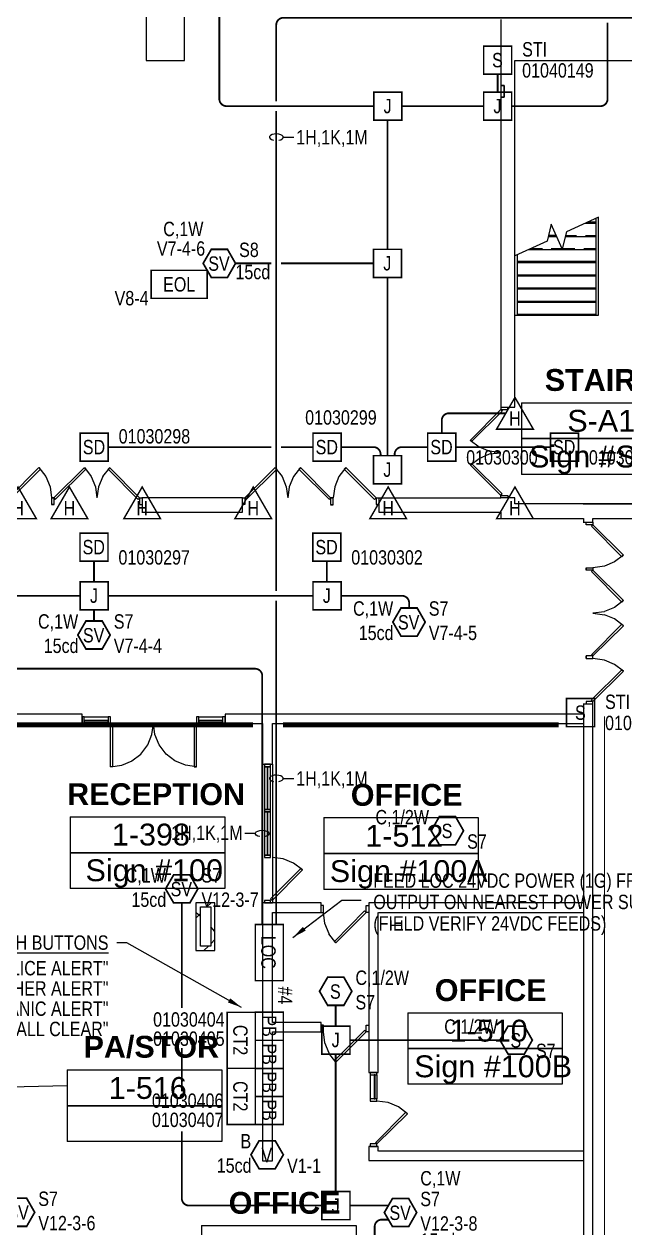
# Model space of a CAD drawing. Header units: inches. Extents: x 8199 to 15931, y 7617 to 15423.
# Drawn here: x 14599 to 15100, y 10409 to 11413 of the extents above; entities that cross this region are included whole.
import ezdxf
from ezdxf.enums import TextEntityAlignment as Align

# ---------------------------------------------------------------- set-up
doc = ezdxf.new("R2010")
doc.units = ezdxf.units.IN
doc.header["$LTSCALE"] = 0.25
doc.header["$MEASUREMENT"] = 0
doc.layers.add('A-WALL', color=113, linetype='Continuous', lineweight=13)
for name, color, linetype in [('BACKGROUND', 8, 'Continuous'), ('CL-TEXT', 3, 'Continuous'), ('CONDUIT', 6, 'Continuous'), ('DOOR HOLDER', 1, 'Continuous'), ('EOL', 1, 'Continuous'), ('FIRE ALARM ANNUNCIATOR', 1, 'Continuous'), ('JUNCTION BOX', 1, 'Continuous'), ('MONITOR MODULE', 1, 'Continuous'), ('PULL STATION', 1, 'Continuous'), ('SMOKE DETECTOR', 1, 'Continuous'), ('SPEAKER', 1, 'Continuous'), ('SPEAKER STROBE', 1, 'Continuous'), ('STROBE', 1, 'Continuous'), ('WIRE TAG', 3, 'Continuous')]:
    doc.layers.add(name, color=color, linetype=linetype)
doc.styles.add('Arial', font='arial.ttf', dxfattribs={"width": 0.8})
doc.styles.add('ESSCOE_TEXT', font='arial.ttf', dxfattribs={"width": 0.8, "height": 12})
doc.styles.add('PDF Arial', font='arial.ttf')
doc.styles.add('PDF Arial Bold', font='arialbd.ttf')
doc.dimstyles.new('ESSCOE_DIM', dxfattribs={"dimtxt": 12, "dimasz": 12, "dimexe": 6, "dimexo": 6, "dimgap": 6, "dimtad": 1, "dimdec": 4, "dimzin": 0, "dimdsep": 46, "dimlunit": 4, "dimtxsty": 'ESSCOE_TEXT', "dimblk": 'ARCHTICK', "dimcen": 6, "dimadec": 0, "dimazin": 0, "dimtfac": 1, "dimtdec": 4, "dimtofl": 0, "dimtmove": 0, "dimatfit": 3, "dimfxl": 1, "dimfrac": 2, "dimtolj": 1, "dimtzin": 0, "dimarcsym": 0})
doc.dimstyles.get("Standard").update_dxf_attribs({"dimtxt": 0.18, "dimasz": 0.18, "dimexe": 0.18, "dimexo": 0.0625, "dimgap": 0.09, "dimtad": 0, "dimtih": 1, "dimtoh": 1, "dimdec": 4, "dimzin": 0, "dimdsep": 46, "dimtxsty": 'Standard', "dimcen": 0.09, "dimadec": 0, "dimazin": 0, "dimtfac": 1, "dimtdec": 4, "dimtofl": 0, "dimtmove": 0, "dimatfit": 3, "dimfxl": 1, "dimtolj": 1, "dimtzin": 0, "dimarcsym": 0})

# ---------------------------------------------------------------- blocks, each defined once
blk = doc.blocks.new('LOC')
at = {"layer": 'FIRE ALARM ANNUNCIATOR', "const_width": 1.25}
blk.add_lwpolyline([(-11.7, -23.4), (-11.7, 23.4), (11.7, 23.4), (11.7, -23.4)], close=True, dxfattribs=at)
at = {"layer": 'FIRE ALARM ANNUNCIATOR', "style": 'Arial', "width": 0.8}
blk.add_text('LOC', height=12, rotation=90, dxfattribs=at).set_placement((0.7, -0.2), align=Align.MIDDLE)
for tag, p in [('SUBSCRIPT', (-10.9, 28.6)), ('PANEL#', (10.6, 28.6))]:
    blk.add_attdef(tag, text='', height=12, rotation=90, dxfattribs=at).set_placement(p, align=Align.MIDDLE_LEFT)
blk = doc.blocks.new('G1-VM WITH BLUE LENS')
at = {"layer": 'STROBE', "const_width": 1.46}
blk.add_lwpolyline([(13.5, 0), (6.7, 11.7), (-6.7, 11.7), (-13.5, 0), (-6.7, -11.7), (6.7, -11.7)], close=True, dxfattribs=at)
at = {"layer": 'STROBE', "style": 'Arial', "width": 0.8}
blk.add_text('V', height=12, dxfattribs=at).set_placement((-0.3, -0.2), align=Align.MIDDLE)
for tag, p in [('B', (-13.3, 11.3)), ('CANDELA', (-13, -9))]:
    blk.add_attdef(tag, text='', height=12, dxfattribs=at).set_placement(p, align=Align.MIDDLE_RIGHT)
blk.add_attdef('Visual_Circuit', text='', height=12, dxfattribs=at).set_placement((16.5, -9), align=Align.MIDDLE_LEFT)
blk = doc.blocks.new('GC-S7')
at = {"layer": 'SPEAKER', "const_width": 1.46}
blk.add_lwpolyline([(13.8, 0.2), (7.1, 11.9), (-6.4, 11.9), (-13.2, 0.2), (-6.4, -11.5), (7.1, -11.5)], close=True, dxfattribs=at)
at = {"layer": 'SPEAKER', "style": 'Arial', "width": 0.8}
blk.add_text('S', height=12, dxfattribs=at).set_placement((0, 0), align=Align.MIDDLE)
for tag, p in [('C', (-15, 11.5)), ('1/2W', (-14.7, -8.8))]:
    blk.add_attdef(tag, text='', height=12, dxfattribs=at).set_placement(p, align=Align.MIDDLE_RIGHT)
blk.add_attdef('Speaker_Circuit', text='', height=12, dxfattribs=at).set_placement((16.8, -8.8), align=Align.MIDDLE_LEFT)
blk = doc.blocks.new('SIGA-278')
at = {"layer": 'PULL STATION', "const_width": 1.3}
blk.add_lwpolyline([(-11.5, -11.7), (-11.5, 11.7), (11.9, 11.7), (11.9, -11.7)], close=True, dxfattribs=at)
at = {"layer": 'PULL STATION', "style": 'Arial', "width": 0.8}
blk.add_text('S', height=12, dxfattribs=at).set_placement((0, 0), align=Align.MIDDLE)
for tag, p in [('ADDRESS', (20.6, 9)), ('ZONE', (20.6, -8.6))]:
    blk.add_attdef(tag, text='', height=12, dxfattribs=at).set_placement(p, align=Align.MIDDLE_LEFT)
blk.add_attdef('SUBSCRIPT', text='', height=12, dxfattribs=at).set_placement((-16.6, -9), align=Align.MIDDLE_RIGHT)
blk = doc.blocks.new('150X-AQN5')
at = {"layer": 'DOOR HOLDER', "const_width": 1.25}
blk.add_lwpolyline([(15.3, -8.8), (0, 17.6), (-15.3, -8.8)], close=True, dxfattribs=at)
at = {"layer": 'DOOR HOLDER', "style": 'Arial', "width": 0.8}
blk.add_text('H', height=12, dxfattribs=at).set_placement((0, 0), align=Align.MIDDLE)
blk.add_attdef('SUBSCRIPT', text='', height=12, dxfattribs=at).set_placement((11.4, 10.5), align=Align.MIDDLE_LEFT)
blk = doc.blocks.new('SIGA-CT2')
at = {"layer": 'MONITOR MODULE', "const_width": 1.25}
blk.add_lwpolyline([(-23.2, 12.4), (23.6, 12.4), (23.6, -11), (-23.2, -11)], close=True, dxfattribs=at)
at = {"layer": 'MONITOR MODULE', "style": 'Arial', "width": 0.8}
blk.add_text('CT2', height=12, dxfattribs=at).set_placement((0, 0), align=Align.MIDDLE)
blk = doc.blocks.new('SS2424ZA-EN POLICE ALERT')
at = {"layer": 'PULL STATION', "const_width": 1.3}
blk.add_lwpolyline([(-11.7, -11.7), (-11.7, 11.7), (11.7, 11.7), (11.7, -11.7)], close=True, dxfattribs=at)
at = {"layer": 'PULL STATION', "style": 'Arial', "width": 0.8}
blk.add_text('PB', height=12, dxfattribs=at).set_placement((-0.2, 0), align=Align.MIDDLE)
blk = doc.blocks.new('SS2224ZA-EN WEATHER ALERT')
at = {"layer": 'PULL STATION', "const_width": 1.3}
blk.add_lwpolyline([(-11.7, -11.7), (-11.7, 11.7), (11.7, 11.7), (11.7, -11.7)], close=True, dxfattribs=at)
at = {"layer": 'PULL STATION', "style": 'Arial', "width": 0.8}
blk.add_text('PB', height=12, dxfattribs=at).set_placement((-0.2, 0), align=Align.MIDDLE)
blk = doc.blocks.new('SS2024ZA-EN PANIC ALERT')
at = {"layer": 'PULL STATION', "const_width": 1.3}
blk.add_lwpolyline([(-11.7, -11.7), (-11.7, 11.7), (11.7, 11.7), (11.7, -11.7)], close=True, dxfattribs=at)
at = {"layer": 'PULL STATION', "style": 'Arial', "width": 0.8}
blk.add_text('PB', height=12, dxfattribs=at).set_placement((-0.2, 0), align=Align.MIDDLE)
blk = doc.blocks.new('SS2124ZA-EN ALL CLEAR')
at = {"layer": 'PULL STATION', "const_width": 1.3}
blk.add_lwpolyline([(-11.7, -11.7), (-11.7, 11.7), (11.7, 11.7), (11.7, -11.7)], close=True, dxfattribs=at)
at = {"layer": 'PULL STATION', "style": 'Arial', "width": 0.8}
blk.add_text('PB', height=12, dxfattribs=at).set_placement((-0.2, 0), align=Align.MIDDLE)
blk = doc.blocks.new('WIRE TAG RIGHT')
at = {"layer": 'WIRE TAG', "color": 6}
blk.add_line((5.8, 0), (14.6, 0), dxfattribs=at)
blk.add_ellipse((0, 0), major_axis=(5.77, 0), ratio=0.473684, start_param=5.083251, end_param=10.570968, dxfattribs=at)
at = {"layer": 'WIRE TAG', "style": 'Arial', "width": 0.8}
blk.add_attdef('WIRE#', text='', height=12, dxfattribs=at).set_placement((16.7, 0), align=Align.MIDDLE_LEFT)
blk = doc.blocks.new('WIRE TAG LEFT')
at = {"layer": 'WIRE TAG', "color": 6}
blk.add_line((-5.8, 0), (-14.6, 0), dxfattribs=at)
at = {"layer": 'WIRE TAG', "color": 6, "extrusion": (0, 0, -1)}
blk.add_ellipse((0, 0), major_axis=(5.77, 0), ratio=0.473684, start_param=1.941658, end_param=7.429375, dxfattribs=at)
at = {"layer": 'WIRE TAG', "style": 'Arial', "width": 0.8}
blk.add_attdef('WIRE#', text='', height=12, dxfattribs=at).set_placement((-16.4, 0.7), align=Align.MIDDLE_RIGHT)
blk = doc.blocks.new('_ArchTick')
at = {"color": 0, "linetype": 'ByBlock', "const_width": 0.15}
blk.add_lwpolyline([(-0.5, -0.5), (0.5, 0.5)], dxfattribs=at)
blk = doc.blocks.new('GC-S7VM')
at = {"layer": 'SPEAKER STROBE', "const_width": 1.46}
blk.add_lwpolyline([(13.8, 0.2), (7.1, 11.9), (-6.4, 11.9), (-13.2, 0.2), (-6.4, -11.5), (7.1, -11.5)], close=True, dxfattribs=at)
at = {"layer": 'SPEAKER STROBE', "style": 'Arial', "width": 0.8}
blk.add_text('SV', height=12, dxfattribs=at).set_placement((0, 0), align=Align.MIDDLE)
for tag, p in [('C', (-12.9, 11.5)), ('CANDELA', (-12.6, -8.8)), ('1/2W', (-12.6, -29.2))]:
    blk.add_attdef(tag, text='', height=12, dxfattribs=at).set_placement(p, align=Align.MIDDLE_RIGHT)
for tag, p in [('Speaker_Circuit', (16.8, 11.5)), ('Visual_Circuit', (16.8, -8.8))]:
    blk.add_attdef(tag, text='', height=12, dxfattribs=at).set_placement(p, align=Align.MIDDLE_LEFT)
blk = doc.blocks.new('SIGA-PD')
at = {"layer": 'SMOKE DETECTOR', "const_width": 1.3}
blk.add_lwpolyline([(-11.5, -11.7), (-11.5, 11.7), (11.9, 11.7), (11.9, -11.7)], close=True, dxfattribs=at)
at = {"layer": 'SMOKE DETECTOR', "style": 'Arial', "width": 0.8}
blk.add_text('SD', height=12, dxfattribs=at).set_placement((0, 0), align=Align.MIDDLE)
for tag, p in [('ADDRESS', (20.6, 9)), ('ZONE', (20.6, -8.6))]:
    blk.add_attdef(tag, text='', height=12, dxfattribs=at).set_placement(p, align=Align.MIDDLE_LEFT)
blk.add_attdef('SUBSCRIPT', text='', height=12, dxfattribs=at).set_placement((-16.6, -9), align=Align.MIDDLE_RIGHT)
blk = doc.blocks.new('JUNCTION BOX')
at = {"const_width": 1.3}
blk.add_lwpolyline([(-11.5, -11.7), (-11.5, 11.7), (11.9, 11.7), (11.9, -11.7)], close=True, dxfattribs=at)
at = {"style": 'Arial', "width": 0.8}
blk.add_text('J', height=12, dxfattribs=at).set_placement((0, 0), align=Align.MIDDLE)
blk.add_attdef('SUBSCRIPT', text='', height=12, dxfattribs=at).set_placement((-16.6, -9), align=Align.MIDDLE_RIGHT)
blk = doc.blocks.new('EOLR')
at = {"layer": 'EOL', "const_width": 1.25}
blk.add_lwpolyline([(-23.4, 11.7), (23.4, 11.7), (23.4, -11.7), (-23.4, -11.7)], close=True, dxfattribs=at)
at = {"layer": 'EOL', "style": 'Arial', "width": 0.8}
blk.add_text('EOL', height=12, dxfattribs=at).set_placement((0, 0), align=Align.MIDDLE)
for tag, p in [('CIRCUIT#', (28.6, 10.9)), ('EOL_VALUE', (28.9, -9.4))]:
    blk.add_attdef(tag, text='', height=12, dxfattribs=at).set_placement(p, align=Align.MIDDLE_LEFT)

msp = doc.modelspace()

# ---------------------------------------------------------------- linework, layer by layer
at = {"lineweight": 0, "const_width": 4}
for points in [[(12922.6, 10828.7), (14790, 10828.7)], [(14815, 10828.7), (15045.2, 10828.7)]]:
    msp.add_lwpolyline(points, dxfattribs=at)
at = {"layer": 'A-WALL', "color": 8, "lineweight": 9}
msp.add_line((15083.3, 10353.2), (15083.3, 10835.7), dxfattribs=at)
at = {"layer": 'BACKGROUND'}
for points in [[(14700.8, 11460.5), (14700.8, 11382.8)], [(14700.9, 11382.8), (14732.7, 11382.8), (14732.7, 11460.5), (14700.9, 11460.5)], [(14996.8, 11416.9), (14996.8, 11414.6), (14996.8, 11382.8), (14996.8, 11361.8), (14996.8, 11352.2), (14996.8, 11093.5), (14996.8, 11091.6), (14971.4, 11066.1)], [(14996.9, 11093.5), (15008.6, 11093.5), (15008.6, 11382.8)], [(15008.6, 11382.8), (15156.1, 11382.8), (15156.1, 11012.9), (15008.6, 11012.9)], [(15065.6, 11012.9), (15156.1, 11012.9), (15156.1, 11382.8)], [(15010.5, 11170.3), (15076.5, 11170.3), (15076.5, 11181.1), (15076.5, 11192.2), (15076.5, 11203.1), (15076.5, 11214.2), (15076.5, 11225.1), (15076.5, 11235.9), (15076.5, 11247), (15076.5, 11251.2)], [(15038.9, 11246.1), (15035.4, 11232.1)], [(15048.1, 11225.7), (15038.9, 11246.1)], [(15076.5, 11170.3), (15078.4, 11170.3), (15078.4, 11252.1), (15051.6, 11239.7)], [(15066.9, 11247), (15076.5, 11247)], [(15069.1, 11248), (15076.5, 11248)], [(15036.4, 11235.9), (15043.7, 11235.9)], [(15036.6, 11236.9), (15043, 11236.9)], [(15051.6, 11239.7), (15048.1, 11225.7)], [(15050.6, 11235.9), (15076.5, 11235.9)], [(15051, 11236.8), (15059.9, 11236.8)], [(15067.5, 11236.8), (15076.5, 11236.8)], [(15035.4, 11232.1), (15008.6, 11219.7)], [(15020.1, 11225.1), (15076.5, 11225.1)], [(15022, 11226), (15031.5, 11226)], [(15038.9, 11226), (15048.1, 11226)], [(15048.4, 11226), (15058.6, 11226)], [(15066, 11226), (15076.5, 11226)], [(15008.6, 11170.3), (15008.6, 11219.7)], [(15008.7, 11170.3), (15010.6, 11170.3), (15010.6, 11181.1), (15010.6, 11192.3), (15010.6, 11203.1), (15010.6, 11214.3), (15010.6, 11220.6)], [(15010.5, 11214.2), (15076.5, 11214.2)], [(15010.5, 11203.1), (15076.5, 11203.1)], [(15010.5, 11192.2), (15076.5, 11192.2)], [(15010.5, 11181.1), (15076.5, 11181.1)], [(14996.8, 11091.6), (15002.6, 11091.6), (15002.6, 11093.5)], [(15014, 11097.3), (15014, 11067.4), (15014, 11037.4)], [(15014.1, 11097.3), (15143.1, 11097.3), (15143.1, 11067.4), (15014.1, 11067.4), (15143.1, 11067.4), (15143.1, 11037.4), (15014.1, 11037.4)], [(14996.8, 11091.6), (14997.8, 11090.3), (14972.6, 11065.1)], [(14972.6, 11065.1), (14971.3, 11066.1)], [(14971.3, 11066.1), (14978.7, 11060.4)], [(14978.7, 11060.4), (14987.3, 11056.9)], [(14978.7, 11050.8), (14987.3, 11054.6)], [(14987.3, 11054.6), (14996.8, 11055.6), (14987.3, 11056.9)], [(14611.3, 11043.2), (14586.1, 11018)], [(14587.4, 11016.7), (14612.6, 11041.9), (14611.4, 11043.2)], [(14611.3, 11043.2), (14617.1, 11035.8)], [(14649.2, 11043.1), (14623.7, 11018)], [(14625, 11016.7), (14650.5, 11041.9), (14649.3, 11043.2)], [(14649.3, 11043.2), (14655, 11035.8)], [(14669, 11041.9), (14670.3, 11043.1), (14664.5, 11035.8)], [(14670.3, 11043.2), (14695.4, 11018), (14695.4, 11012.3)], [(14808.6, 11043.2), (14783.1, 11018)], [(14784.3, 11016.7), (14809.8, 11041.9), (14808.5, 11043.1)], [(14808.5, 11043.1), (14814.3, 11035.8)], [(14828.3, 11041.9), (14829.6, 11043.2), (14823.9, 11035.8)], [(14829.6, 11043.2), (14854.8, 11018), (14854.8, 11012.3)], [(14866.2, 11041.9), (14867.5, 11043.2), (14861.7, 11035.8)], [(14867.5, 11043.2), (14892.7, 11018), (14892.7, 11012.3)], [(14894.9, 11018), (14996.8, 11018), (14996.8, 11019.9), (14971.4, 11045.1)], [(14971.3, 11045.1), (14978.7, 11050.8)], [(14972.6, 11046.3), (14971.3, 11045.1)], [(14996.8, 11019.9), (14997.8, 11021.2), (14972.6, 11046.3)], [(14617.1, 11035.8), (14620.6, 11027.2)], [(14655, 11035.8), (14658.5, 11027.2)], [(14664.6, 11035.8), (14661.1, 11027.2)], [(14694.2, 11016.7), (14669, 11041.9)], [(14814.3, 11035.8), (14817.8, 11027.2)], [(14823.8, 11035.8), (14820.3, 11027.2)], [(14853.8, 11016.7), (14828.3, 11041.9)], [(14861.7, 11035.8), (14858.2, 11027.2)], [(14891.4, 11016.7), (14866.2, 11041.9)], [(14620.6, 11027.2), (14621.9, 11018), (14621.9, 11012.3)], [(14658.5, 11027.2), (14659.8, 11018)], [(14661, 11027.2), (14659.7, 11018)], [(14817.8, 11027.2), (14819, 11018)], [(14820.3, 11027.2), (14819.1, 11018)], [(14858.2, 11027.2), (14857, 11018)], [(14621.9, 11018), (14623.8, 11018), (14623.8, 11012.3), (14621.9, 11012.3)], [(14624.1, 11018), (14621.9, 11018)], [(14623.8, 11018), (14625, 11016.7)], [(14695.4, 11018), (14694.2, 11016.7)], [(14695.5, 11018), (14697.4, 11018), (14697.4, 11005.9)], [(14697.3, 11005.9), (14781.1, 11005.9), (14781.1, 11018), (14697.3, 11018)], [(14781.1, 11018), (14783.1, 11018), (14783.1, 11012.3), (14781.1, 11012.3)], [(14783.1, 11018), (14784.4, 11016.7)], [(14854.8, 11018), (14853.8, 11016.7)], [(14856.9, 11012.2), (14856.9, 11018), (14854.7, 11018), (14856.9, 11018)], [(14892.7, 11018), (14891.4, 11016.7)], [(14892.7, 11018), (14894.9, 11018), (14894.9, 11005.9)], [(14996.8, 11019.9), (15002.6, 11019.9), (15002.6, 11018)], [(15008.6, 11012.9), (15008.6, 11018), (14996.9, 11018)], [(14621.9, 11012.3), (14624.1, 11012.3)], [(14695.5, 11012.3), (14697.4, 11012.3)], [(14892.7, 11012.3), (14894.9, 11012.3)], [(14894.9, 11005.9), (14996.8, 11005.9), (14996.8, 11000.8)], [(14996.9, 11000.8), (15008.6, 11000.8)], [(15008.6, 11000.8), (15065.7, 11000.8), (15065.7, 10997.6)], [(15065.6, 10997.6), (15073.6, 10997.6), (15073.6, 11000.8)], [(15067.9, 10995.4), (15067.9, 10997.6)], [(15073.6, 10997.6), (15073.6, 10995.4), (15067.9, 10995.4)], [(15073.6, 10995.4), (15072.6, 10994.4)], [(15072.6, 10994.4), (15097.8, 10968.9)], [(15073.6, 11000.8), (15156.1, 11000.8)], [(15097.8, 10968.9), (15099.1, 10970.2), (15073.6, 10995.4)], [(15091.8, 10964.5), (15083.2, 10961)], [(15099.1, 10970.2), (15091.8, 10964.5)], [(15067.9, 10959.7), (15073.6, 10959.7), (15073.6, 10957.8), (15067.9, 10957.8)], [(15073.6, 10959.7), (15073.6, 10957.8), (15072.6, 10956.5)], [(15072.6, 10956.5), (15097.8, 10931)], [(15083.2, 10961), (15073.6, 10959.7)], [(15097.8, 10931), (15099.1, 10932.3), (15073.6, 10957.8)], [(15099.1, 10932.3), (15091.8, 10926.6)], [(15083.2, 10923), (15073.6, 10921.8), (15083.2, 10920.5)], [(15091.8, 10926.6), (15083.2, 10923.1)], [(15072.6, 10887), (15097.8, 10912.5)], [(15097.8, 10912.5), (15099.1, 10911.3), (15073.6, 10886.1)], [(15091.8, 10917), (15083.2, 10920.5)], [(15099.1, 10911.3), (15091.8, 10917)], [(15067.9, 10883.9), (15073.6, 10883.9), (15073.6, 10886.1), (15067.9, 10886.1)], [(15073.6, 10883.9), (15073.6, 10886.1), (15072.6, 10887)], [(15083.2, 10882.6), (15073.6, 10883.9)], [(15091.8, 10879.1), (15083.2, 10882.6)], [(15072.6, 10849.4), (15097.8, 10874.6)], [(15097.8, 10874.6), (15099.1, 10873.4), (15073.6, 10848.2)], [(15099.1, 10873.4), (15091.8, 10879.1)], [(15073.6, 10365.5), (15073.6, 10846), (15065.6, 10846)], [(15067.9, 10848.2), (15067.9, 10846)], [(15073.6, 10846), (15073.6, 10848.2), (15067.9, 10848.2)], [(15073.6, 10848.2), (15072.6, 10849.5)], [(14609.5, 10837.7), (14591.3, 10837.7)], [(14631.4, 10837.7), (14609.4, 10837.7)], [(14631.5, 10829.7), (14647.4, 10829.7), (14647.4, 10837.7), (14631.5, 10837.7)], [(14647.3, 10829.7), (14649.2, 10829.7), (14649.2, 10835.4), (14647.3, 10835.4)], [(14647.4, 10835.5), (14647.4, 10829.7)], [(14649.2, 10832.2), (14649.2, 10831.3)], [(14649.3, 10835.4), (14669, 10835.4), (14669, 10829.7), (14649.3, 10829.7)], [(14649.3, 10831.3), (14669, 10831.3), (14669, 10832.3), (14649.3, 10832.3)], [(14671.2, 10829.7), (14671.2, 10835.4), (14669, 10835.4)], [(14742.9, 10829.7), (14744.8, 10829.7), (14744.8, 10835.4), (14742.9, 10835.4)], [(14742.9, 10835.4), (14742.9, 10829.7)], [(14744.8, 10835.4), (14764.6, 10835.4), (14764.6, 10829.7), (14744.8, 10829.7)], [(14744.8, 10831.3), (14764.6, 10831.3), (14764.6, 10832.3), (14744.8, 10832.3)], [(14744.8, 10832.3), (14744.8, 10831.3)], [(14766.8, 10837.7), (14766.8, 10829.7), (14764.6, 10829.7)], [(14766.8, 10829.7), (14766.8, 10835.4), (14764.6, 10835.4)], [(14782.7, 10837.7), (14766.8, 10837.7)], [(15065.7, 10837.7), (14782.7, 10837.7)], [(14599, 10829.7), (14609.5, 10829.7)], [(14609.4, 10829.7), (14631.4, 10829.7)], [(14671.2, 10793.7), (14671.2, 10829.7), (14669, 10829.7)], [(14671.2, 10829.7), (14672.8, 10829.7), (14672.8, 10793.7), (14671.2, 10793.7)], [(14705.6, 10820.5), (14706.9, 10829.7)], [(14708.2, 10820.5), (14706.9, 10829.7)], [(14741, 10829.7), (14741, 10793.7)], [(14741, 10793.7), (14742.9, 10793.7), (14742.9, 10829.7), (14741, 10829.7)], [(14766.8, 10829.7), (14782.7, 10829.7)], [(14782.7, 10829.7), (14798, 10829.7), (14798, 10795.9), (14798, 10680.3), (14798, 10465.2)], [(14798, 10795.9), (14806.3, 10795.9), (14806.3, 10829.7)], [(14806.3, 10829.7), (15065.7, 10829.7)], [(14696.4, 10804.2), (14702.1, 10811.9)], [(14702.1, 10811.9), (14705.6, 10820.5)], [(14711.7, 10811.9), (14708.2, 10820.5)], [(14717.4, 10804.2), (14711.7, 10811.9)], [(14689, 10798.8), (14696.4, 10804.2)], [(14724.7, 10798.8), (14717.4, 10804.2)], [(14671.2, 10793.7), (14680.5, 10795)], [(14680.5, 10795), (14689.1, 10798.8)], [(14733.7, 10795), (14724.8, 10798.8)], [(14742.9, 10793.7), (14733.7, 10795)], [(14798, 10795.9), (14799.6, 10795.9), (14799.6, 10793.7), (14799.6, 10758), (14799.6, 10756.1), (14799.6, 10720.1), (14799.6, 10718.2)], [(14799.6, 10718.2), (14804.7, 10718.2), (14804.7, 10720.1), (14804.7, 10756.1), (14799.6, 10756.1), (14804.7, 10756.1), (14804.7, 10758), (14804.7, 10793.7), (14799.6, 10793.7), (14804.7, 10793.7), (14804.7, 10795.9), (14799.6, 10795.9)], [(14802.2, 10793.7), (14802.2, 10793.7)], [(14802.2, 10793.7), (14802.2, 10758)], [(14804.7, 10795.9), (14806.3, 10795.9), (14806.3, 10680.3)], [(14637.4, 10752), (14637.4, 10722), (14637.4, 10692.1)], [(14637.5, 10752), (14766.5, 10752), (14766.5, 10722), (14637.5, 10722), (14766.5, 10722), (14766.5, 10692.1), (14637.5, 10692.1)], [(14802.2, 10758), (14802.2, 10758)], [(14802.2, 10756.1), (14802.2, 10756.1)], [(14802.2, 10756.1), (14802.2, 10720.1)], [(14849, 10751.3), (14978, 10751.3), (14978, 10721.4), (14849, 10721.4), (14978, 10721.4), (14978, 10691.4), (14849, 10691.4)], [(14849, 10751.3), (14849, 10721.4), (14849, 10691.4)], [(14802.2, 10720.1), (14802.2, 10720.1)], [(14815.2, 10716.9), (14806, 10718.2)], [(14823.8, 10713.4), (14815.2, 10716.9)], [(14831.2, 10707.7), (14823.9, 10713.4)], [(14804.7, 10683.5), (14829.9, 10709)], [(14829.9, 10709), (14831.2, 10707.7), (14806, 10682.2)], [(14799.6, 10682.2), (14799.6, 10680.3), (14798, 10680.3)], [(14799.6, 10680.3), (14804.7, 10680.3), (14804.7, 10682.2), (14799.6, 10682.2)], [(14806, 10682.2), (14804.7, 10683.5)], [(14742.3, 10680.3), (14742.3, 10676.8), (14742.3, 10640.5)], [(14754.7, 10640.5), (14758.2, 10640.5), (14758.2, 10676.8), (14758.2, 10680.3), (14742.3, 10680.3)], [(14746.1, 10668.8), (14742.3, 10672.3)], [(14742.3, 10667.5), (14746.1, 10671.4)], [(14746.1, 10644), (14746.1, 10676.8)], [(14746.1, 10676.8), (14754.7, 10676.8), (14754.7, 10644), (14746.1, 10644)], [(14751.5, 10676.8), (14755, 10680.3)], [(14804.7, 10680.3), (14806.3, 10680.3), (14798, 10680.3)], [(14806.3, 10672.3), (14846.8, 10672.3), (14846.8, 10680.3), (14806.3, 10680.3)], [(14806.3, 10580.6), (14806.3, 10672.3)], [(14846.8, 10672.3), (14848.7, 10672.3), (14848.7, 10678.1), (14846.8, 10678.1)], [(14849.9, 10663.1), (14848.7, 10672.3)], [(14883.1, 10673.6), (14858, 10648.1)], [(14859.2, 10646.8), (14884.4, 10672.3), (14884.4, 10678.1)], [(14884.4, 10672.3), (14883.1, 10673.6)], [(14884.4, 10678.1), (14886.6, 10678.1)], [(14886.6, 10672.3), (14884.4, 10672.3)], [(14886.6, 10680.3), (14886.6, 10672.3), (14886.6, 10538.8)], [(15065.7, 10680.3), (14886.6, 10680.3)], [(14886.6, 10538.8), (14894.5, 10538.8), (14894.5, 10672.3)], [(14894.6, 10672.3), (15065.7, 10672.3)], [(14853.5, 10654.5), (14850, 10663.1)], [(14905.4, 10657.4), (14905.4, 10665.6)], [(14905.4, 10661.5), (14914.3, 10661.5)], [(14914.3, 10657.4), (14914.3, 10665.6)], [(14758.2, 10656.4), (14754.7, 10660.2)], [(14857.9, 10648.1), (14859.2, 10646.8), (14853.4, 10654.5)], [(14749, 10640.5), (14752.8, 10644)], [(14754.7, 10646.2), (14758.2, 10649.7)], [(14742.3, 10640.5), (14746.1, 10640.5)], [(14746.1, 10640.5), (14754.7, 10640.5)], [(14919.1, 10588.5), (15048.1, 10588.5), (15048.1, 10558.9), (14919.1, 10558.9), (15048.1, 10558.9), (15048.1, 10529), (14919.1, 10529)], [(14919.1, 10588.5), (14919.1, 10558.9), (14919.1, 10529)], [(14798, 10465.2), (14806.3, 10465.2), (14806.3, 10572.6)], [(14806.3, 10572.6), (14846.8, 10572.6), (14846.8, 10580.6), (14806.3, 10580.6)], [(14846.8, 10572.6), (14848.7, 10572.6), (14848.7, 10578.3), (14846.8, 10578.3)], [(14849.9, 10563.4), (14848.7, 10572.6)], [(14883.1, 10573.9), (14858, 10548.7)], [(14859.2, 10547.4), (14884.4, 10572.6), (14884.4, 10578.3)], [(14884.4, 10572.6), (14883.1, 10573.9)], [(14884.4, 10578.3), (14886.6, 10578.3)], [(14886.6, 10572.6), (14884.4, 10572.6)], [(14853.5, 10554.8), (14850, 10563.4)], [(14857.9, 10548.7), (14859.2, 10547.4), (14853.4, 10554.8)], [(14634.9, 10541.1), (14763.9, 10541.1), (14763.9, 10511.1), (14634.9, 10511.1), (14763.9, 10511.1), (14763.9, 10481.2), (14634.9, 10481.2)], [(14634.9, 10541.1), (14634.9, 10511.1), (14634.9, 10481.2)], [(14887.9, 10538.9), (14887.9, 10536.9), (14887.9, 10516.9), (14887.9, 10515)], [(14887.9, 10536.9), (14893.3, 10536.9), (14893.3, 10538.8), (14887.9, 10538.8)], [(14891, 10516.9), (14892, 10516.9), (14892, 10536.9), (14891, 10536.9)], [(14891.1, 10536.9), (14891.1, 10516.9)], [(14893.3, 10536.9), (14893.3, 10516.9)], [(14526.9, 10525.5), (14634.9, 10528)], [(14887.9, 10515), (14893.3, 10515), (14893.3, 10516.9), (14887.9, 10516.9)], [(14902.9, 10513.7), (14893.3, 10515)], [(14911.5, 10510.2), (14902.9, 10513.7)], [(14892.3, 10480.2), (14917.5, 10505.7)], [(14917.5, 10505.7), (14918.8, 10504.4), (14893.3, 10479.3)], [(14918.8, 10504.4), (14911.5, 10510.2)], [(14886.6, 10477), (14886.6, 10473.2), (14886.6, 10465.3)], [(14894.5, 10473.2), (14894.5, 10477), (14886.6, 10477)], [(14887.9, 10477), (14893.3, 10477), (14893.3, 10479.3), (14892.3, 10480.2)], [(14887.9, 10479.3), (14887.9, 10477)], [(14893.3, 10479.3), (14887.9, 10479.3)], [(15065.7, 10473.2), (14894.6, 10473.2)], [(14886.6, 10465.3), (15065.7, 10465.3)], [(14747.1, 10411.1), (14876.1, 10411.1), (14876.1, 10381.2), (14747.1, 10381.2), (14876.1, 10381.2), (14876.1, 10351.2), (14747.1, 10351.2)], [(14747.1, 10411.1), (14747.1, 10381.1), (14747.1, 10351.2)]]:
    msp.add_lwpolyline(points, dxfattribs=at)
for points in [[(14999.7, 11352.2), (14999.7, 11361.7), (14996.8, 11361.7), (14999.7, 11361.7), (14999.7, 11352.2), (14996.8, 11352.2)], [(14854.7, 11012.2), (14856.9, 11012.2)], [(15067.9, 10957.8), (15067.9, 10959.7)], [(15067.9, 10886.1), (15067.9, 10883.9)], [(14802.2, 10793.7), (14802.2, 10758)], [(14799.6, 10758), (14804.7, 10758)], [(14802.2, 10756.1), (14802.2, 10720.1)], [(14799.6, 10720.1), (14804.7, 10720.1)]]:
    msp.add_lwpolyline(points, close=True, dxfattribs=at)
at = {"layer": 'BACKGROUND', "ltscale": 0.063444}
for points in [[(15010.5, 11215.2), (15076.5, 11215.2)], [(15010.5, 11204.1), (15076.5, 11204)], [(15010.5, 11193.2), (15076.5, 11193.2)], [(15010.5, 11182.1), (15076.5, 11182.1)], [(15010.5, 11171.2), (15076.5, 11171.2)]]:
    msp.add_lwpolyline(points, dxfattribs=at)
at = {"layer": 'BACKGROUND', "ltscale": 1.041667}
msp.add_lwpolyline([(15065.7, 10846), (15065.7, 10373.5)], dxfattribs=at)
at = {"layer": 'CONDUIT', "lineweight": 0, "const_width": 1.5}
for points in [[(14761.9, 11440.8), (14761.9, 11350.6, 0.414214), (14767.9, 11344.6), (14890.8, 11344.6)], [(14809.4, 11348.6), (14809.4, 11412.3, -0.414214), (14815.4, 11418.3), (15187.1, 11418.3)], [(15005.9, 11344.6), (15079.9, 11344.6, 0.414214), (15085.9, 11350.6), (15085.9, 11414.3)], [(14797.7, 10662.2), (14797.7, 10869.5, 0.414214), (14791.7, 10875.5), (10668, 10875.5, -0.414214), (10662, 10881.5), (10662, 11165.1)], [(14947.5, 11072), (14947.5, 11082.5, -0.414214), (14953.5, 11088.5), (15000.9, 11088.5)], [(14863.5, 11060.3), (14890.5, 11060.3, -0.414214), (14896.5, 11054.3), (14896.5, 11053)], [(14908.2, 11053), (14908.2, 11054.3, -0.414214), (14914.2, 11060.3), (14935.8, 11060.3)], [(14920.3, 10926.1), (14920.3, 10930.3, 0.414214), (14914.3, 10936.3), (14863.5, 10936.3)], [(14730.6, 10489.7), (14730.6, 10433.8, 0.414214), (14736.6, 10427.8), (14847.5, 10427.8)], [(14903, 10416.1), (14897.5, 10416.1, 0.414214), (14891.5, 10410.1), (14891.5, 10282)]]:
    msp.add_lwpolyline(points, format="xyb", dxfattribs=at)
for points in [[(14994.2, 11356.3), (14994.2, 11371.4)], [(14982.5, 11344.6), (14914.1, 11344.6)], [(14809.4, 11225.2), (14809.4, 11340.6)], [(14902.3, 11332.9), (14902.3, 11225.2)], [(14809.4, 10940.3), (14809.4, 11225.2)], [(14775.4, 11213.5), (14805.4, 11213.5)], [(14813.4, 11213.5), (14890.6, 11213.5)], [(14902.3, 11201.8), (14902.3, 11053)], [(14669.2, 11060.3), (14805.4, 11060.3)], [(14813.4, 11060.3), (14840.1, 11060.3)], [(14959.2, 11060.3), (15038.2, 11060.3)], [(14657.3, 10965.3), (14657.3, 10948)], [(14851.6, 10965.3), (14851.6, 10948)], [(14551.1, 10936.3), (14645.8, 10936.3)], [(14840.1, 10936.3), (14669.2, 10936.3)], [(14809.4, 10662.2), (14809.4, 10932.3)], [(14657.3, 10915.3), (14657.3, 10924.6)], [(14730.6, 10680.2), (14730.6, 10592.5)], [(14859, 10594.8), (14859, 10577.5)], [(14996.1, 10565.8), (14870.9, 10565.8)], [(14730.6, 10559.2), (14730.6, 10523.1)], [(14859, 10554.1), (14859, 10439.5)], [(14870.9, 10427.8), (14903, 10427.8)]]:
    msp.add_lwpolyline(points, dxfattribs=at)

# ---------------------------------------------------------------- block references
ref = msp.add_blockref('LOC', (14803.6, 10638.8), dxfattribs=dict(rotation=180))
ref.add_attrib('PANEL#', '#4', dxfattribs={"layer": 'FIRE ALARM ANNUNCIATOR', "height": 12, "rotation": 270, "style": 'Arial', "width": 0.8}).set_placement((14816.9, 10610.4), align=Align.MIDDLE_LEFT)
at = {"layer": 'DOOR HOLDER'}
for p in [(15008.6, 11084.1), (14593.9, 11009.4), (14636.8, 11009.4), (14697.5, 11009.4), (14790.2, 11009.4), (14902.8, 11009.4), (15008.6, 11009.4)]:
    msp.add_blockref('150X-AQN5', p, dxfattribs=at)
at = {"layer": 'EOL'}
ref = msp.add_blockref('EOLR', (14728.4, 11196), dxfattribs=at)
ref.add_attrib('EOL_VALUE', 'V8-4', dxfattribs={"height": 12, "style": 'Arial', "width": 0.8}).set_placement((14674.5, 11184.5), align=Align.MIDDLE_LEFT)
at = {"layer": 'JUNCTION BOX'}
for p in [(14902.3, 11344.6), (14994, 11344.6), (14902.1, 11213.5), (14902.1, 11041.4), (14657.3, 10936.3), (14851.6, 10936.3), (14859, 10565.8), (14859, 10427.8)]:
    msp.add_blockref('JUNCTION BOX', p, dxfattribs=at)
at = {"layer": 'MONITOR MODULE', "rotation": 270}
for p in [(14779.5, 10565.8), (14779.5, 10519)]:
    msp.add_blockref('SIGA-CT2', p, dxfattribs=at)
at = {"layer": 'PULL STATION'}
for p, values in [((14994, 11383), {'ADDRESS': 'STI', 'ZONE': '01040149'}), ((15063.2, 10838.9), {'ADDRESS': 'STI', 'ZONE': '01030403'})]:
    msp.add_blockref('SIGA-278', p, dxfattribs=at).add_auto_attribs(values)
at = {"layer": 'PULL STATION', "rotation": 270}
for name, p in [('SS2424ZA-EN POLICE ALERT', (14803.6, 10577.3)), ('SS2224ZA-EN WEATHER ALERT', (14803.6, 10553.9)), ('SS2024ZA-EN PANIC ALERT', (14803.6, 10530.5)), ('SS2124ZA-EN ALL CLEAR', (14803.6, 10507.2))]:
    msp.add_blockref(name, p, dxfattribs=at)
at = {"layer": 'PULL STATION'}
ref = msp.add_blockref('G1-VM WITH BLUE LENS', (14801.8, 10470.2), dxfattribs=at)
ref.add_attrib('CANDELA', '15cd', dxfattribs={"layer": 'STROBE', "height": 12, "style": 'Arial', "width": 0.8}).set_placement((14788.8, 10461.2), align=Align.MIDDLE_RIGHT)
ref.add_attrib('Visual_Circuit', 'V1-1', dxfattribs={"layer": 'STROBE', "height": 12, "style": 'Arial', "width": 0.8}).set_placement((14818.4, 10461), align=Align.MIDDLE_LEFT)
ref.add_attrib('B', 'B', dxfattribs={"layer": 'STROBE', "height": 12, "style": 'Arial', "width": 0.8}).set_placement((14788.5, 10481.5), align=Align.MIDDLE_RIGHT)
at = {"layer": 'SMOKE DETECTOR'}
ref = msp.add_blockref('SIGA-PD', (14851.6, 11060.3), dxfattribs=at)
ref.add_attrib('SUBSCRIPT', '01030299', dxfattribs={"height": 12, "style": 'Arial', "width": 0.8}).set_placement((14893.2, 11085), align=Align.MIDDLE_RIGHT)
for p, values in [((14657.3, 11060.3), {'ADDRESS': '01030298'}), ((14947.3, 11060.3), {'ZONE': '01030300'}), ((15049.7, 11060.3), {'ZONE': '01030301'}), ((14657.1, 10976.9), {'ZONE': '01030297'}), ((14851.4, 10976.9), {'ZONE': '01030302'})]:
    msp.add_blockref('SIGA-PD', p, dxfattribs=at).add_auto_attribs(values)
at = {"layer": 'SPEAKER'}
for p in [(14951.9, 10740.2), (15009.3, 10565.6)]:
    msp.add_blockref('GC-S7', p, dxfattribs=at).add_auto_attribs({'C': 'C,1/2W', 'Speaker_Circuit': 'S7'})
ref = msp.add_blockref('GC-S7', (14858.7, 10606.3), dxfattribs=at)
ref.add_attrib('C', 'C,1/2W', dxfattribs={"height": 12, "style": 'Arial', "width": 0.8}).set_placement((14920.2, 10617.8), align=Align.MIDDLE_RIGHT)
ref.add_attrib('Speaker_Circuit', 'S7', dxfattribs={"height": 12, "style": 'Arial', "width": 0.8}).set_placement((14875.5, 10597.4), align=Align.MIDDLE_LEFT)
at = {"layer": 'SPEAKER STROBE'}
ref = msp.add_blockref('GC-S7VM', (14761.6, 11213.3), dxfattribs=at)
ref.add_attrib('C', 'C,1W', dxfattribs={"height": 12, "style": 'Arial', "width": 0.8}).set_placement((14748.6, 11242.2), align=Align.MIDDLE_RIGHT)
ref.add_attrib('Speaker_Circuit', 'S8', dxfattribs={"height": 12, "style": 'Arial', "width": 0.8}).set_placement((14778.4, 11224.8), align=Align.MIDDLE_LEFT)
ref.add_attrib('Visual_Circuit', 'V7-4-6', dxfattribs={"height": 12, "style": 'Arial', "width": 0.8}).set_placement((14709.8, 11225.9), align=Align.MIDDLE_LEFT)
ref.add_attrib('CANDELA', '15cd', dxfattribs={"height": 12, "style": 'Arial', "width": 0.8}).set_placement((14804.4, 11206.3), align=Align.MIDDLE_RIGHT)
for p, values in [((14919.9, 10914.2), {'C': 'C,1W', 'Speaker_Circuit': 'S7', 'Visual_Circuit': 'V7-4-5', 'CANDELA': '15cd'}), ((14657, 10903.4), {'C': 'C,1W', 'Speaker_Circuit': 'S7', 'Visual_Circuit': 'V7-4-4', 'CANDELA': '15cd'}), ((14730.2, 10691.7), {'C': 'C,1W', 'Speaker_Circuit': 'S7', 'Visual_Circuit': 'V12-3-7', 'CANDELA': '15cd'}), ((14594, 10422), {'C': 'C,1W', 'Speaker_Circuit': 'S7', 'Visual_Circuit': 'V12-3-6', 'CANDELA': '15cd'})]:
    msp.add_blockref('GC-S7VM', p, dxfattribs=at).add_auto_attribs(values)
ref = msp.add_blockref('GC-S7VM', (14912.8, 10421.8), dxfattribs=at)
ref.add_attrib('C', 'C,1W', dxfattribs={"height": 12, "style": 'Arial', "width": 0.8}).set_placement((14963.1, 10450.6), align=Align.MIDDLE_RIGHT)
ref.add_attrib('Speaker_Circuit', 'S7', dxfattribs={"height": 12, "style": 'Arial', "width": 0.8}).set_placement((14929.6, 10433.3), align=Align.MIDDLE_LEFT)
ref.add_attrib('Visual_Circuit', 'V12-3-8', dxfattribs={"height": 12, "style": 'Arial', "width": 0.8}).set_placement((14929.6, 10412.9), align=Align.MIDDLE_LEFT)
ref.add_attrib('CANDELA', '15cd', dxfattribs={"height": 12, "style": 'Arial', "width": 0.8}).set_placement((14958.7, 10398.7), align=Align.MIDDLE_RIGHT)
at = {"layer": 'WIRE TAG'}
for name, p in [('WIRE TAG RIGHT', (14809.4, 11318.7)), ('WIRE TAG RIGHT', (14809.4, 10784)), ('WIRE TAG LEFT', (14797.7, 10738))]:
    msp.add_blockref(name, p, dxfattribs=at).add_auto_attribs({'WIRE#': '1H,1K,1M'})

# ---------------------------------------------------------------- texts
at = {"layer": 'BACKGROUND', "attachment_point": 7}
for s, insert, char_height, style in [('STAIR A', (15033.5, 11106.9), 18.22, 'PDF Arial Bold'), ('S-A1', (15052.3, 11072.8), 18.24, 'PDF Arial'), ('Sign #S-A1', (15020.4, 11037.8), 18.24, 'PDF Arial'), ('RECEPTION', (14634.9, 10761.5), 18.22, 'PDF Arial Bold'), ('OFFICE', (14871.6, 10760.9), 18.22, 'PDF Arial Bold'), ('1-398', (14672.2, 10727.8), 18.24, 'PDF Arial'), ('1-512', (14883.7, 10726.8), 18.24, 'PDF Arial'), ('Sign #100', (14650.2, 10692.8), 18.24, 'PDF Arial'), ('Sign #100A', (14854.1, 10692.1), 18.24, 'PDF Arial'), ('OFFICE', (14941.7, 10598.1), 18.22, 'PDF Arial Bold'), ('1-510', (14954.1, 10564.3), 18.24, 'PDF Arial'), ('PA/STOR', (14648.6, 10550.6), 18.22, 'PDF Arial Bold'), ('Sign #100B', (14924.5, 10529.3), 18.24, 'PDF Arial'), ('1-516', (14669.6, 10516.5), 18.24, 'PDF Arial'), ('OFFICE', (14769.7, 10420.7), 18.22, 'PDF Arial Bold')]:
    msp.add_mtext(s, dxfattribs=dict(at, insert=insert, char_height=char_height, style=style))
at = {"layer": 'CL-TEXT', "style": 'Arial', "width": 0.8}
for s, p in [('FEED LOC 24VDC POWER (1G) FROM AN ', (14890.4, 10698.8)), ('OUTPUT ON NEAREST POWER SUPPLY', (14890.4, 10681)), ('(FIELD VERIFY 24VDC FEEDS)', (14890.4, 10663.1))]:
    msp.add_text(s, height=12, dxfattribs=at).set_placement(p, align=Align.MIDDLE_LEFT)
for s, p in [('%%UEMERGENCY PUSH BUTTONS', (14669.4, 10647.1)), ('PB1 - BLUE "POLICE ALERT"', (14669.4, 10625.8)), ('PB2 - YELLOW "WEATHER ALERT"', (14669.4, 10608.9)), ('PB3 - RED "PANIC ALERT"', (14669.4, 10592)), ('PB4 - GREEN "ALL CLEAR"', (14669.4, 10575.1))]:
    msp.add_text(s, height=12, dxfattribs=at).set_placement(p, align=Align.MIDDLE_RIGHT)
at = {"layer": 'MONITOR MODULE', "style": 'ESSCOE_TEXT', "width": 0.8}
for s, p in [('01030404', (14766.3, 10583)), ('01030405', (14766.3, 10567)), ('01030406', (14765.3, 10515.3)), ('01030407', (14765.3, 10499.3))]:
    msp.add_text(s, height=12, dxfattribs=at).set_placement(p, align=Align.MIDDLE_RIGHT)

# ---------------------------------------------------------------- leaders
at = {"layer": 'CL-TEXT', "lineweight": 0}
msp.add_leader([(14823.3, 10651.4), (14864, 10682.4), (14880.2, 10682.4)], dimstyle='ESSCOE_DIM', dxfattribs=at)
at = {"layer": 'CL-TEXT', "annotation_type": 0, "has_hookline": 1, "hookline_direction": 1}
msp.add_leader([(14780.5, 10593), (14684.7, 10647), (14676.4, 10647)], dimstyle='Standard', override={"dimasz": 12}, dxfattribs=at)

doc.saveas('drawing.dxf')
